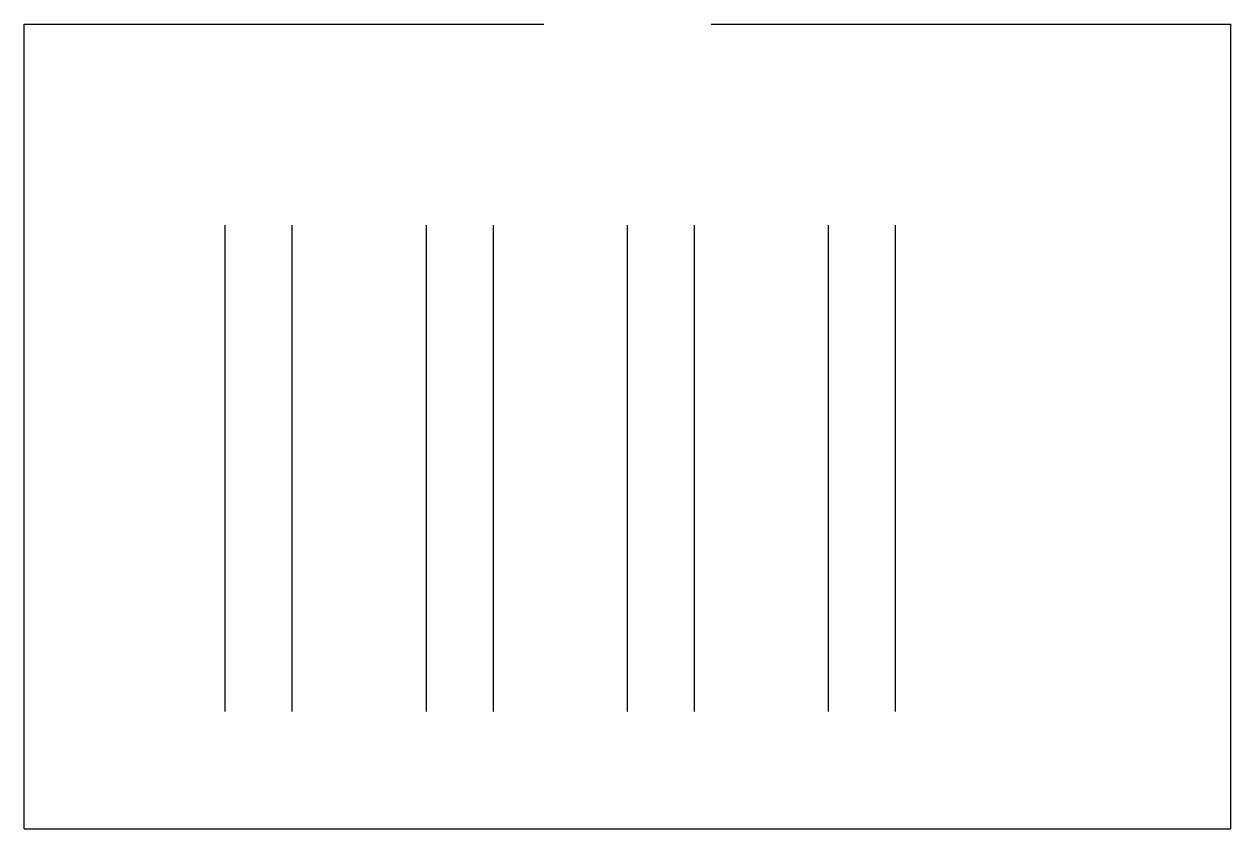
# Model space of a CAD drawing. Header units: metres. Extents: x 0 to 72, y 0 to 48.
import ezdxf

# ---------------------------------------------------------------- set-up
doc = ezdxf.new("R2010")
doc.units = ezdxf.units.M

msp = doc.modelspace()

# ---------------------------------------------------------------- linework, layer by layer
at = {"layer": 'RACKS'}
for p, q in [((12, 7), (12, 36)), ((16, 7), (16, 36)), ((24, 7), (24, 36)), ((28, 7), (28, 36)), ((36, 7), (36, 36)), ((40, 7), (40, 36)), ((48, 7), (48, 36)), ((52, 7), (52, 36))]:
    msp.add_line(p, q, dxfattribs=at)
at = {"layer": 'WALLS'}
for p, q in [((0, 0), (0, 48)), ((0, 48), (31, 48)), ((41, 48), (72, 48)), ((72, 0), (72, 48)), ((0, 0), (72, 0))]:
    msp.add_line(p, q, dxfattribs=at)

doc.saveas('drawing.dxf')
